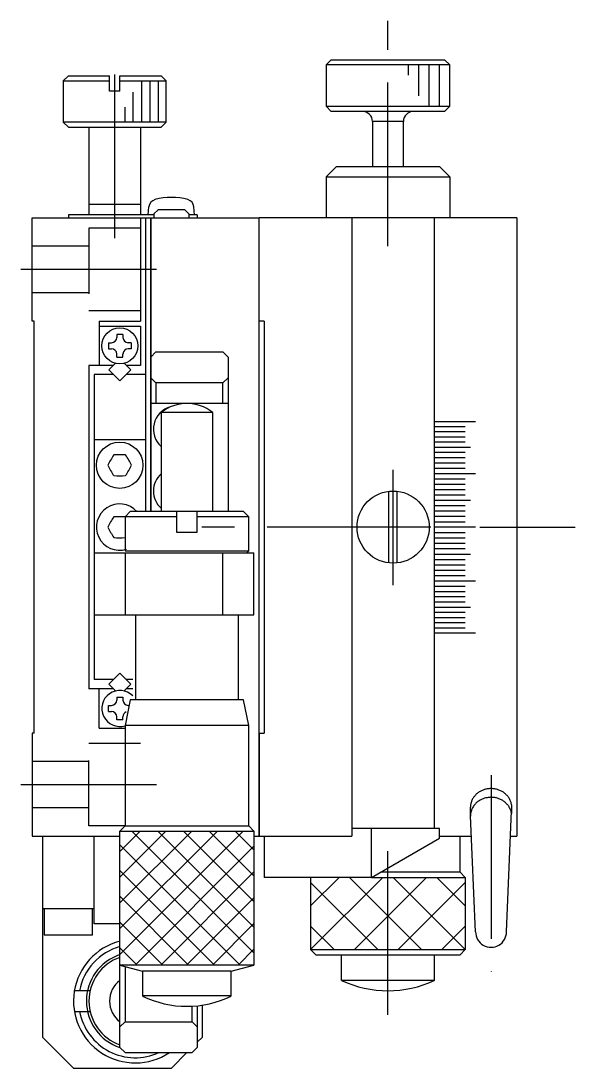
# Model space of a CAD drawing. Extents: x -1 to 293, y -8 to 303.
# Drawn here: x -1.1 to 52.6, y 113.5 to 215.1 of the extents above; entities that cross this region are included whole.
import ezdxf

# ---------------------------------------------------------------- set-up
doc = ezdxf.new("R2010")
doc.units = 0
doc.header["$LTSCALE"] = 0.5
doc.linetypes.add('CENTER', pattern=[50.8, 31.75, -6.35, 6.35, -6.35])
doc.linetypes.add('DASHED', pattern=[19.05, 12.7, -6.35])
for name, color, linetype in [('MSM_CENTER', 1, 'CENTER'), ('MSM_CONTINUOUS', 7, 'CONTINUOUS'), ('MSM_DASHED', 4, 'DASHED'), ('MSM_NARROW', 5, 'CONTINUOUS')]:
    doc.layers.add(name, color=color, linetype=linetype)

msp = doc.modelspace()

# ---------------------------------------------------------------- linework, layer by layer
at = {"layer": 'MSM_CENTER'}
for p, q in [((34.5, 193.25), (34.5, 215.11)), ((8, 194.03), (8, 211.57)), ((12.06, 190.99), (-1.1, 190.99)), ((35, 160.34), (35, 171.56)), ((38.66, 165.99), (15.76, 165.99)), ((43.42, 165.99), (52.65, 165.99)), ((44.5, 141.9), (44.5, 122.82)), ((12.06, 140.99), (-1.1, 140.99)), ((34.5, 118.67), (34.5, 135.03))]:
    msp.add_line(p, q, dxfattribs=at)
at = {"layer": 'MSM_CONTINUOUS'}
for p, q in [((29, 211.34), (28.5, 210.84)), ((40.5, 210.84), (28.5, 210.84)), ((28.5, 210.84), (28.5, 206.84)), ((29, 211.34), (40, 211.34)), ((40.5, 210.84), (40, 211.34)), ((40.5, 206.84), (40.5, 210.84)), ((3.5, 209.79), (3, 209.29)), ((3.5, 209.79), (7.5, 209.79)), ((7.5, 208.29), (7.5, 209.79)), ((8.5, 209.79), (12.5, 209.79)), ((8.5, 208.29), (8.5, 209.79)), ((12.5, 209.79), (13, 209.29)), ((3, 209.29), (7.5, 209.29)), ((3, 209.29), (3, 205.29)), ((8.5, 209.29), (13, 209.29)), ((13, 205.29), (13, 209.29)), ((8.5, 208.29), (7.5, 208.29)), ((28.5, 206.84), (40.5, 206.84)), ((28.5, 206.84), (29, 206.34)), ((40, 206.34), (29, 206.34)), ((40, 206.34), (40.5, 206.84)), ((13, 205.29), (3, 205.29)), ((3, 205.29), (3.5, 204.79)), ((12.5, 204.79), (13, 205.29)), ((36, 205.34), (33, 205.34)), ((33, 205.34), (33, 200.99)), ((36, 200.99), (36, 205.34)), ((3.5, 204.79), (12.5, 204.79)), ((5.5, 204.79), (5.5, 196.29)), ((10.5, 204.79), (10.5, 196.29)), ((28.5, 199.99), (29.5, 200.99)), ((29.5, 200.99), (39.5, 200.99)), ((39.5, 200.99), (40.5, 199.99)), ((28.5, 199.99), (40.5, 199.99)), ((28.5, 199.99), (28.5, 195.99)), ((40.5, 199.99), (40.5, 195.99)), ((10.5, 197.29), (5.5, 197.29)), ((11.8, 196.29), (3.5, 196.29)), ((3.5, 196.29), (3.5, 195.99)), ((11.25, 196.29), (11.32, 197.07)), ((12.2, 196.79), (11.8, 196.39)), ((11.8, 196.39), (11.8, 195.99)), ((14.8, 196.79), (12.2, 196.79)), ((15.2, 196.39), (14.8, 196.79)), ((15.2, 196.39), (15.2, 195.99)), ((16, 196.29), (15.2, 196.29)), ((15.75, 196.29), (15.68, 197.07)), ((16, 196.29), (16, 195.99)), ((0, 185.99), (0, 195.99)), ((0, 195.99), (22, 195.99)), ((10.5, 195.99), (10.5, 185.99)), ((11, 195.99), (11, 167.49)), ((11.5, 195.99), (11.5, 167.49)), ((11.5, 167.49), (11.5, 195.99)), ((22, 135.99), (22, 195.99)), ((22, 185.99), (22, 195.99)), ((47, 195.99), (22, 195.99)), ((31, 195.99), (31, 135.99)), ((39, 136.74), (39, 195.99)), ((47, 195.99), (47, 135.99)), ((0.2, 185.99), (0, 185.99)), ((0.2, 145.99), (0.2, 185.99)), ((6.5, 185.99), (6.5, 181.69)), ((6.5, 185.99), (10.5, 185.99)), ((22.5, 185.99), (22, 185.99)), ((22.5, 185.99), (22.5, 145.99)), ((6.5, 185.49), (10.5, 185.49)), ((10.5, 185.49), (10.5, 181.69)), ((8.8, 184.69), (8.2, 184.69)), ((8.2, 184.69), (8.2, 184.39)), ((8.8, 184.69), (8.8, 184.39)), ((7.4, 183.89), (7.4, 183.29)), ((7.4, 183.89), (7.7, 183.89)), ((7.4, 183.29), (7.7, 183.29)), ((9.6, 183.89), (9.3, 183.89)), ((9.6, 183.29), (9.3, 183.29)), ((9.6, 183.89), (9.6, 183.29)), ((12, 182.99), (11.5, 182.49)), ((12, 182.99), (18.5, 182.99)), ((19, 182.49), (18.5, 182.99)), ((8.2, 182.49), (8.2, 182.79)), ((8.2, 182.49), (8.8, 182.49)), ((8.8, 182.49), (8.8, 182.79)), ((19, 182.49), (19, 167.49)), ((5.5, 181.69), (5.5, 150.29)), ((7.89, 181.69), (5.5, 181.69)), ((7.44, 181.24), (8.09, 181.89)), ((7.44, 181.24), (8.5, 180.18)), ((8.5, 180.18), (9.56, 181.24)), ((8.91, 181.89), (9.56, 181.24)), ((10.5, 181.69), (9.11, 181.69)), ((6, 180.79), (6, 151.19)), ((7.89, 180.79), (6, 180.79)), ((11, 180.79), (9.11, 180.79)), ((11.5, 180.49), (12, 179.99)), ((18.5, 179.99), (12, 179.99)), ((12, 179.99), (12, 177.99)), ((18.5, 179.99), (19, 180.49)), ((18.5, 177.99), (18.5, 179.99)), ((19, 177.99), (11.5, 177.99)), ((17.5, 177.11), (12.5, 177.11)), ((12.5, 177.11), (12.5, 167.49)), ((17.5, 167.49), (17.5, 177.11)), ((39, 176.25), (43, 176.25)), ((39, 175.76), (42, 175.76)), ((39, 175.26), (42, 175.26)), ((6, 174.49), (11, 174.49)), ((39, 174.76), (42, 174.76)), ((39, 174.26), (42, 174.26)), ((39, 173.75), (42.5, 173.75)), ((39, 173.25), (42, 173.25)), ((39, 172.74), (42, 172.74)), ((39, 172.23), (42, 172.23)), ((39, 171.71), (42, 171.71)), ((39, 171.2), (43, 171.2)), ((39, 170.68), (42, 170.68)), ((39, 170.16), (42, 170.16)), ((34.6, 162.51), (34.6, 169.47)), ((35.4, 162.51), (35.4, 169.47)), ((39, 169.65), (42, 169.65)), ((39, 169.12), (42, 169.12)), ((39, 168.6), (42.5, 168.6)), ((39, 168.08), (42, 168.08)), ((9.5, 167.49), (9, 166.99)), ((14, 166.99), (9, 166.99)), ((9, 166.99), (9, 163.69)), ((20.5, 167.49), (9.5, 167.49)), ((14, 167.49), (14, 165.49)), ((16, 165.49), (16, 167.49)), ((21, 166.99), (16, 166.99)), ((21, 166.99), (20.5, 167.49)), ((21, 163.69), (21, 166.99)), ((39, 167.56), (42, 167.56)), ((39, 167.04), (42, 167.04)), ((39, 166.51), (42, 166.51)), ((43, 165.99), (39, 165.99)), ((14, 165.49), (16, 165.49)), ((39, 165.47), (42, 165.47)), ((39, 164.94), (42, 164.94)), ((9, 163.69), (21, 163.69)), ((20.8, 163.49), (21, 163.69)), ((39, 164.42), (42, 164.42)), ((39, 163.9), (42, 163.9)), ((6, 163.49), (21.5, 163.49)), ((9, 163.49), (9, 157.49)), ((18.5, 157.49), (18.5, 163.49)), ((21.5, 157.49), (21.5, 163.49)), ((39, 163.37), (42.5, 163.37)), ((39, 162.85), (42, 162.85)), ((39, 162.33), (42, 162.33)), ((39, 161.81), (42, 161.81)), ((39, 161.3), (42, 161.3)), ((39, 160.78), (43, 160.78)), ((39, 160.26), (42, 160.26)), ((39, 159.75), (42, 159.75)), ((39, 159.24), (42, 159.24)), ((39, 158.73), (42, 158.73)), ((39, 158.22), (42.5, 158.22)), ((39, 157.72), (42, 157.72)), ((6, 157.49), (21.5, 157.49)), ((10, 157.49), (10, 149.24)), ((20, 149.24), (20, 157.49)), ((39, 157.22), (42, 157.22)), ((39, 156.72), (42, 156.72)), ((39, 156.22), (42, 156.22)), ((39, 155.73), (43, 155.73)), ((7.44, 150.74), (8.5, 151.8)), ((8.5, 151.8), (9.56, 150.74)), ((7.89, 151.19), (6, 151.19)), ((7.44, 150.74), (8.09, 150.09)), ((8.91, 150.09), (9.56, 150.74)), ((9.75, 151.19), (9.11, 151.19)), ((7.89, 150.29), (5.5, 150.29)), ((6.5, 146.49), (6.5, 150.29)), ((8.2, 149.49), (8.2, 149.19)), ((8.2, 149.49), (8.8, 149.49)), ((8.8, 149.49), (8.8, 149.19)), ((9.75, 150.29), (9.11, 150.29)), ((7.4, 148.09), (7.4, 148.69)), ((7.4, 148.69), (7.7, 148.69)), ((9.5, 149.24), (9, 146.74)), ((20.5, 149.24), (9.5, 149.24)), ((21, 146.74), (20.5, 149.24)), ((7.4, 148.09), (7.7, 148.09)), ((8.2, 147.29), (8.2, 147.59)), ((8.8, 147.29), (8.8, 147.59)), ((6.5, 146.49), (9, 146.49)), ((8.8, 147.29), (8.2, 147.29)), ((21, 146.74), (9, 146.74)), ((9, 146.74), (9, 136.99)), ((21, 136.99), (21, 146.74)), ((0, 145.99), (0, 135.99)), ((0.2, 145.99), (0, 145.99)), ((22, 145.99), (22, 135.99)), ((22, 145.99), (22.5, 145.99)), ((43.36, 140.29), (43.29, 140.24)), ((43.43, 140.33), (43.36, 140.29)), ((43.5, 140.37), (43.43, 140.33)), ((43.57, 140.41), (43.5, 140.37)), ((43.65, 140.44), (43.57, 140.41)), ((43.72, 140.47), (43.65, 140.44)), ((43.8, 140.5), (43.72, 140.47)), ((43.88, 140.52), (43.8, 140.5)), ((43.96, 140.55), (43.88, 140.52)), ((44.04, 140.56), (43.96, 140.55)), ((44.12, 140.58), (44.04, 140.56)), ((44.21, 140.59), (44.12, 140.58)), ((44.29, 140.6), (44.21, 140.59)), ((44.37, 140.61), (44.29, 140.6)), ((44.46, 140.61), (44.37, 140.61)), ((44.54, 140.61), (44.46, 140.61)), ((44.62, 140.61), (44.54, 140.61)), ((44.71, 140.6), (44.62, 140.61)), ((44.79, 140.59), (44.71, 140.6)), ((44.87, 140.58), (44.79, 140.59)), ((44.95, 140.57), (44.87, 140.58)), ((45.03, 140.55), (44.95, 140.57)), ((45.11, 140.52), (45.03, 140.55)), ((45.19, 140.5), (45.11, 140.52)), ((45.27, 140.47), (45.19, 140.5)), ((45.35, 140.44), (45.27, 140.47)), ((45.42, 140.41), (45.35, 140.44)), ((45.5, 140.37), (45.42, 140.41)), ((45.57, 140.33), (45.5, 140.37)), ((45.64, 140.29), (45.57, 140.33)), ((45.71, 140.25), (45.64, 140.29)), ((45.77, 140.2), (45.71, 140.25)), ((42.56, 139.25), (42.54, 139.18)), ((42.59, 139.32), (42.56, 139.25)), ((42.61, 139.4), (42.59, 139.32)), ((42.64, 139.47), (42.61, 139.4)), ((42.67, 139.54), (42.64, 139.47)), ((42.71, 139.61), (42.67, 139.54)), ((42.75, 139.67), (42.71, 139.61)), ((42.79, 139.74), (42.75, 139.67)), ((42.83, 139.8), (42.79, 139.74)), ((42.88, 139.86), (42.83, 139.8)), ((42.93, 139.92), (42.88, 139.86)), ((42.99, 139.98), (42.93, 139.92)), ((43.04, 140.04), (42.99, 139.98)), ((43.1, 140.09), (43.04, 140.04)), ((43.1, 139.25), (43.04, 139.19)), ((43.16, 140.15), (43.1, 140.09)), ((43.16, 139.3), (43.1, 139.25)), ((43.22, 140.2), (43.16, 140.15)), ((43.22, 139.35), (43.16, 139.3)), ((43.29, 140.24), (43.22, 140.2)), ((43.29, 139.4), (43.22, 139.35)), ((43.36, 139.44), (43.29, 139.4)), ((43.43, 139.48), (43.36, 139.44)), ((43.5, 139.52), (43.43, 139.48)), ((43.57, 139.56), (43.5, 139.52)), ((43.65, 139.59), (43.57, 139.56)), ((43.72, 139.62), (43.65, 139.59)), ((43.8, 139.65), (43.72, 139.62)), ((43.88, 139.68), (43.8, 139.65)), ((43.96, 139.7), (43.88, 139.68)), ((44.04, 139.72), (43.96, 139.7)), ((44.12, 139.73), (44.04, 139.72)), ((44.21, 139.75), (44.12, 139.73)), ((44.29, 139.76), (44.21, 139.75)), ((44.37, 139.76), (44.29, 139.76)), ((44.46, 139.77), (44.37, 139.76)), ((44.54, 139.77), (44.46, 139.77)), ((44.62, 139.76), (44.54, 139.77)), ((44.71, 139.76), (44.62, 139.76)), ((44.79, 139.75), (44.71, 139.76)), ((44.87, 139.74), (44.79, 139.75)), ((44.95, 139.72), (44.87, 139.74)), ((45.03, 139.7), (44.95, 139.72)), ((45.11, 139.68), (45.03, 139.7)), ((45.19, 139.65), (45.11, 139.68)), ((45.27, 139.63), (45.19, 139.65)), ((45.35, 139.6), (45.27, 139.63)), ((45.42, 139.56), (45.35, 139.6)), ((45.5, 139.53), (45.42, 139.56)), ((45.57, 139.49), (45.5, 139.53)), ((45.64, 139.45), (45.57, 139.49)), ((45.71, 139.4), (45.64, 139.45)), ((45.77, 139.35), (45.71, 139.4)), ((45.83, 140.15), (45.77, 140.2)), ((45.83, 139.3), (45.77, 139.35)), ((45.9, 140.1), (45.83, 140.15)), ((45.9, 139.25), (45.83, 139.3)), ((45.95, 140.04), (45.9, 140.1)), ((45.95, 139.2), (45.9, 139.25)), ((46.01, 139.99), (45.95, 140.04)), ((46.06, 139.93), (46.01, 139.99)), ((46.12, 139.87), (46.06, 139.93)), ((46.16, 139.81), (46.12, 139.87)), ((46.21, 139.74), (46.16, 139.81)), ((46.25, 139.68), (46.21, 139.74)), ((46.29, 139.61), (46.25, 139.68)), ((46.32, 139.54), (46.29, 139.61)), ((46.36, 139.47), (46.32, 139.54)), ((46.39, 139.4), (46.36, 139.47)), ((46.41, 139.33), (46.39, 139.4)), ((46.44, 139.26), (46.41, 139.33)), ((46.46, 139.18), (46.44, 139.26)), ((42.51, 138.95), (42.5, 138.88)), ((42.5, 138.88), (42.5, 138.8)), ((42.5, 137.95), (42.5, 138.8)), ((42.52, 139.03), (42.51, 138.95)), ((42.53, 139.1), (42.52, 139.03)), ((42.53, 138.26), (42.52, 138.18)), ((42.54, 139.18), (42.53, 139.1)), ((42.54, 138.33), (42.53, 138.26)), ((42.56, 138.4), (42.54, 138.33)), ((42.59, 138.48), (42.56, 138.4)), ((42.61, 138.55), (42.59, 138.48)), ((42.64, 138.62), (42.61, 138.55)), ((42.67, 138.69), (42.64, 138.62)), ((42.71, 138.76), (42.67, 138.69)), ((42.75, 138.83), (42.71, 138.76)), ((42.79, 138.89), (42.75, 138.83)), ((42.83, 138.96), (42.79, 138.89)), ((42.88, 139.02), (42.83, 138.96)), ((42.93, 139.08), (42.88, 139.02)), ((42.99, 139.14), (42.93, 139.08)), ((43.04, 139.19), (42.99, 139.14)), ((46.01, 139.14), (45.95, 139.2)), ((46, 126.71), (46.48, 138.45)), ((46.06, 139.08), (46.01, 139.14)), ((46.12, 139.02), (46.06, 139.08)), ((46.16, 138.96), (46.12, 139.02)), ((46.21, 138.9), (46.16, 138.96)), ((46.25, 138.83), (46.21, 138.9)), ((46.29, 138.76), (46.25, 138.83)), ((46.32, 138.7), (46.29, 138.76)), ((46.36, 138.63), (46.32, 138.7)), ((46.39, 138.56), (46.36, 138.63)), ((46.41, 138.48), (46.39, 138.56)), ((46.44, 138.41), (46.41, 138.48)), ((46.46, 138.34), (46.44, 138.41)), ((46.47, 139.11), (46.46, 139.18)), ((46.47, 138.26), (46.46, 138.34)), ((46.48, 139.03), (46.47, 139.11)), ((46.48, 138.19), (46.47, 138.26)), ((46.48, 139.03), (46.48, 138.19)), ((42.51, 138.11), (42.5, 138.03)), ((42.5, 138.03), (42.5, 137.95)), ((43, 126.71), (42.5, 137.96)), ((42.52, 138.18), (42.51, 138.11)), ((9, 136.99), (8.5, 136.49)), ((8.5, 123.49), (8.5, 136.49)), ((8.5, 136.49), (21.5, 136.49)), ((9, 136.99), (21, 136.99)), ((21.5, 136.49), (21, 136.99)), ((21.5, 136.49), (21.5, 123.49)), ((39.5, 136.74), (31, 136.74)), ((32.9, 131.99), (32.9, 136.74)), ((39.5, 135.8), (39.5, 136.74)), ((0, 135.99), (8.48, 135.99)), ((1, 135.99), (1, 116.49)), ((6, 127.49), (6, 135.99)), ((21.52, 135.99), (22, 135.99)), ((22, 135.99), (31, 135.99)), ((22.5, 135.99), (22.5, 131.99)), ((32.9, 131.99), (39.5, 135.8)), ((39.5, 135.99), (42.59, 135.99)), ((41.5, 132.49), (41.5, 135.99)), ((46.38, 135.99), (47, 135.99)), ((41.5, 132.49), (33.77, 132.49)), ((41.5, 132.49), (42, 131.99)), ((32.9, 131.99), (22.5, 131.99)), ((27, 131.99), (27, 124.99)), ((32.9, 131.99), (42, 131.99)), ((42, 131.99), (42, 124.99)), ((1, 128.99), (6, 128.99)), ((1.15, 128.99), (1.15, 126.39)), ((5.85, 126.39), (5.85, 128.99)), ((8.5, 127.49), (6, 127.49)), ((5.85, 126.39), (1.15, 126.39)), ((27, 124.99), (42, 124.99)), ((27.5, 124.49), (27, 124.99)), ((27.5, 124.49), (41.5, 124.49)), ((30, 121.99), (30, 124.49)), ((39, 121.99), (39, 124.49)), ((41.5, 124.49), (42, 124.99)), ((42, 124.99), (42, 124.99)), ((8.5, 123.49), (10.7, 122.9)), ((8.5, 115.49), (8.5, 123.49)), ((21.5, 123.49), (8.5, 123.49)), ((9, 123.36), (9, 117.99)), ((19.3, 122.9), (21.5, 123.49)), ((19.3, 122.9), (10.7, 122.9)), ((10.7, 122.9), (10.7, 120.49)), ((19.3, 120.49), (19.3, 122.9)), ((39, 121.99), (30, 121.99)), ((5.61, 120.99), (4.08, 120.99)), ((19.3, 120.49), (10.7, 120.49)), ((4.08, 118.99), (5.61, 118.99)), ((15.5, 117.99), (15.5, 119.5)), ((16, 119.54), (16, 115.49)), ((16.5, 116.49), (16.5, 119.61)), ((9, 117.99), (8.5, 117.49)), ((9, 117.99), (15.5, 117.99)), ((16, 117.49), (15.5, 117.99)), ((4, 113.49), (1, 116.49)), ((16.5, 116.49), (16, 115.99)), ((9, 114.99), (8.5, 115.49)), ((9, 114.99), (15.5, 114.99)), ((15, 114.99), (13.5, 113.49)), ((16, 115.49), (15.5, 114.99)), ((4, 113.49), (13.5, 113.49))]:
    msp.add_line(p, q, dxfattribs=at)
for centre, radius in [((8.5, 183.59), 1.75), ((8.48, 171.99), 2.25), ((35, 165.99), 3.5)]:
    msp.add_circle(centre, radius, dxfattribs=at)
for centre, radius, start, end in [((32, 205.34), 1, 0, 90), ((37, 205.34), 1, 90, 180), ((12.12, 197), 0.8, 105.4427, 174.9994), ((13.5, 191.99), 6, 74.5571, 105.4426), ((14.88, 197), 0.8, 4.9996, 74.5573), ((7.7, 184.39), 0.5, 270, 0), ((9.3, 184.39), 0.5, 180, 270), ((7.7, 182.79), 0.5, 0, 90), ((9.3, 182.79), 0.5, 90, 180), ((15, 173.99), 4, 51.3178, 128.6822), ((14, 175.49), 2.25, 105.0605, 228.189), ((16.26, 167.5), 10, 146.6837, 153.3029), ((8.48, 163.01), 10, 86.6837, 93.3029), ((0.7, 167.5), 10, 26.6837, 33.3029), ((16.26, 176.48), 10, 206.6837, 213.3029), ((0.7, 176.48), 10, 326.6837, 333.3029), ((8.48, 180.97), 10, 266.6837, 273.3029), ((14, 169.49), 2.25, 131.8114, 228.1886), ((8.48, 165.99), 2.25, 41.8099, 287.2685), ((16.26, 161.5), 10, 146.6837, 153.3029), ((8.49, 156.99), 10, 87.0685, 93.3029), ((16.26, 170.48), 10, 206.6837, 213.3029), ((8.49, 174.96), 10, 266.6837, 272.8592), ((8.5, 148.39), 1.75, 44.4158, 286.601), ((7.7, 149.19), 0.5, 270.0001, 0.0001), ((9.3, 149.19), 0.5, 180.0001, 270.0001), ((7.7, 147.59), 0.5, 0.0001, 90.0001), ((9.3, 147.59), 0.5, 111.6666, 180.0001), ((44.5, 126.71), 1.5, 179.9999, 0.0001), ((10, 119.99), 6, 104.4775, 303.5573), ((10, 119.99), 5.5, 105.8266, 169.5243), ((10, 119.99), 4.75, 108.4085, 251.7234), ((10, 119.99), 4.5, 109.4712, 250.5288), ((10, 119.99), 2.5, 126.87, 233.13), ((34.5, 131.61), 10.62, 244.94, 295.06), ((15, 129.23), 9.75, 243.8162, 296.1838), ((10, 119.99), 5.5, 190.4757, 294.62)]:
    msp.add_arc(centre, radius, start, end, dxfattribs=at)
at = {"layer": 'MSM_DASHED'}
for p, q in [((10.5, 194.99), (5.5, 194.99)), ((5.5, 194.99), (5.5, 186.99)), ((5.5, 193.24), (0, 193.24)), ((5.5, 188.74), (0, 188.74)), ((10.5, 186.99), (5.5, 186.99)), ((10.5, 144.99), (5.5, 144.99)), ((5.5, 136.99), (5.5, 144.99)), ((5.5, 143.24), (0, 143.24)), ((5.5, 138.74), (0, 138.74)), ((9, 136.99), (5.5, 136.99))]:
    msp.add_line(p, q, dxfattribs=at)
at = {"layer": 'MSM_NARROW'}
for p, q in [((36.5, 209.84), (36.5, 210.84)), ((37.5, 207.84), (37.5, 210.84)), ((38.5, 206.84), (38.5, 210.84)), ((39.5, 206.84), (39.5, 210.84)), ((10.6, 209.29), (10.6, 205.29)), ((11.4, 209.29), (11.4, 205.29)), ((12.2, 209.29), (12.2, 205.29)), ((9.8, 205.29), (9.8, 208.19)), ((9, 205.29), (9, 206.76)), ((8.5, 134.52), (10.47, 136.49)), ((8.5, 132.02), (12.97, 136.49)), ((8.5, 129.52), (15.47, 136.49)), ((8.5, 127.02), (17.97, 136.49)), ((8.5, 124.52), (20.47, 136.49)), ((9.67, 136.49), (21.5, 124.66)), ((12.17, 136.49), (21.5, 127.16)), ((14.67, 136.49), (21.5, 129.66)), ((17.17, 136.49), (21.5, 132.16)), ((19.67, 136.49), (21.5, 134.66)), ((8.5, 135.16), (20.17, 123.49)), ((9.97, 123.49), (21.5, 135.02)), ((8.5, 132.66), (17.67, 123.49)), ((12.47, 123.49), (21.5, 132.52)), ((29.76, 131.99), (27, 129.23)), ((34, 131.99), (27, 124.99)), ((33.51, 124.99), (27, 131.5)), ((37.76, 124.99), (30.76, 131.99)), ((38.24, 131.99), (31.24, 124.99)), ((42, 124.99), (35, 131.99)), ((42, 131.5), (35.49, 124.99)), ((42, 129.23), (39.24, 131.99)), ((8.5, 130.16), (15.17, 123.49)), ((14.97, 123.49), (21.5, 130.02)), ((8.5, 127.66), (12.67, 123.49)), ((17.47, 123.49), (21.5, 127.52)), ((29.27, 124.99), (27, 127.26)), ((42, 127.26), (39.73, 124.99)), ((8.5, 125.16), (10.17, 123.49)), ((19.97, 123.49), (21.5, 125.02))]:
    msp.add_line(p, q, dxfattribs=at)

doc.saveas('drawing.dxf')
